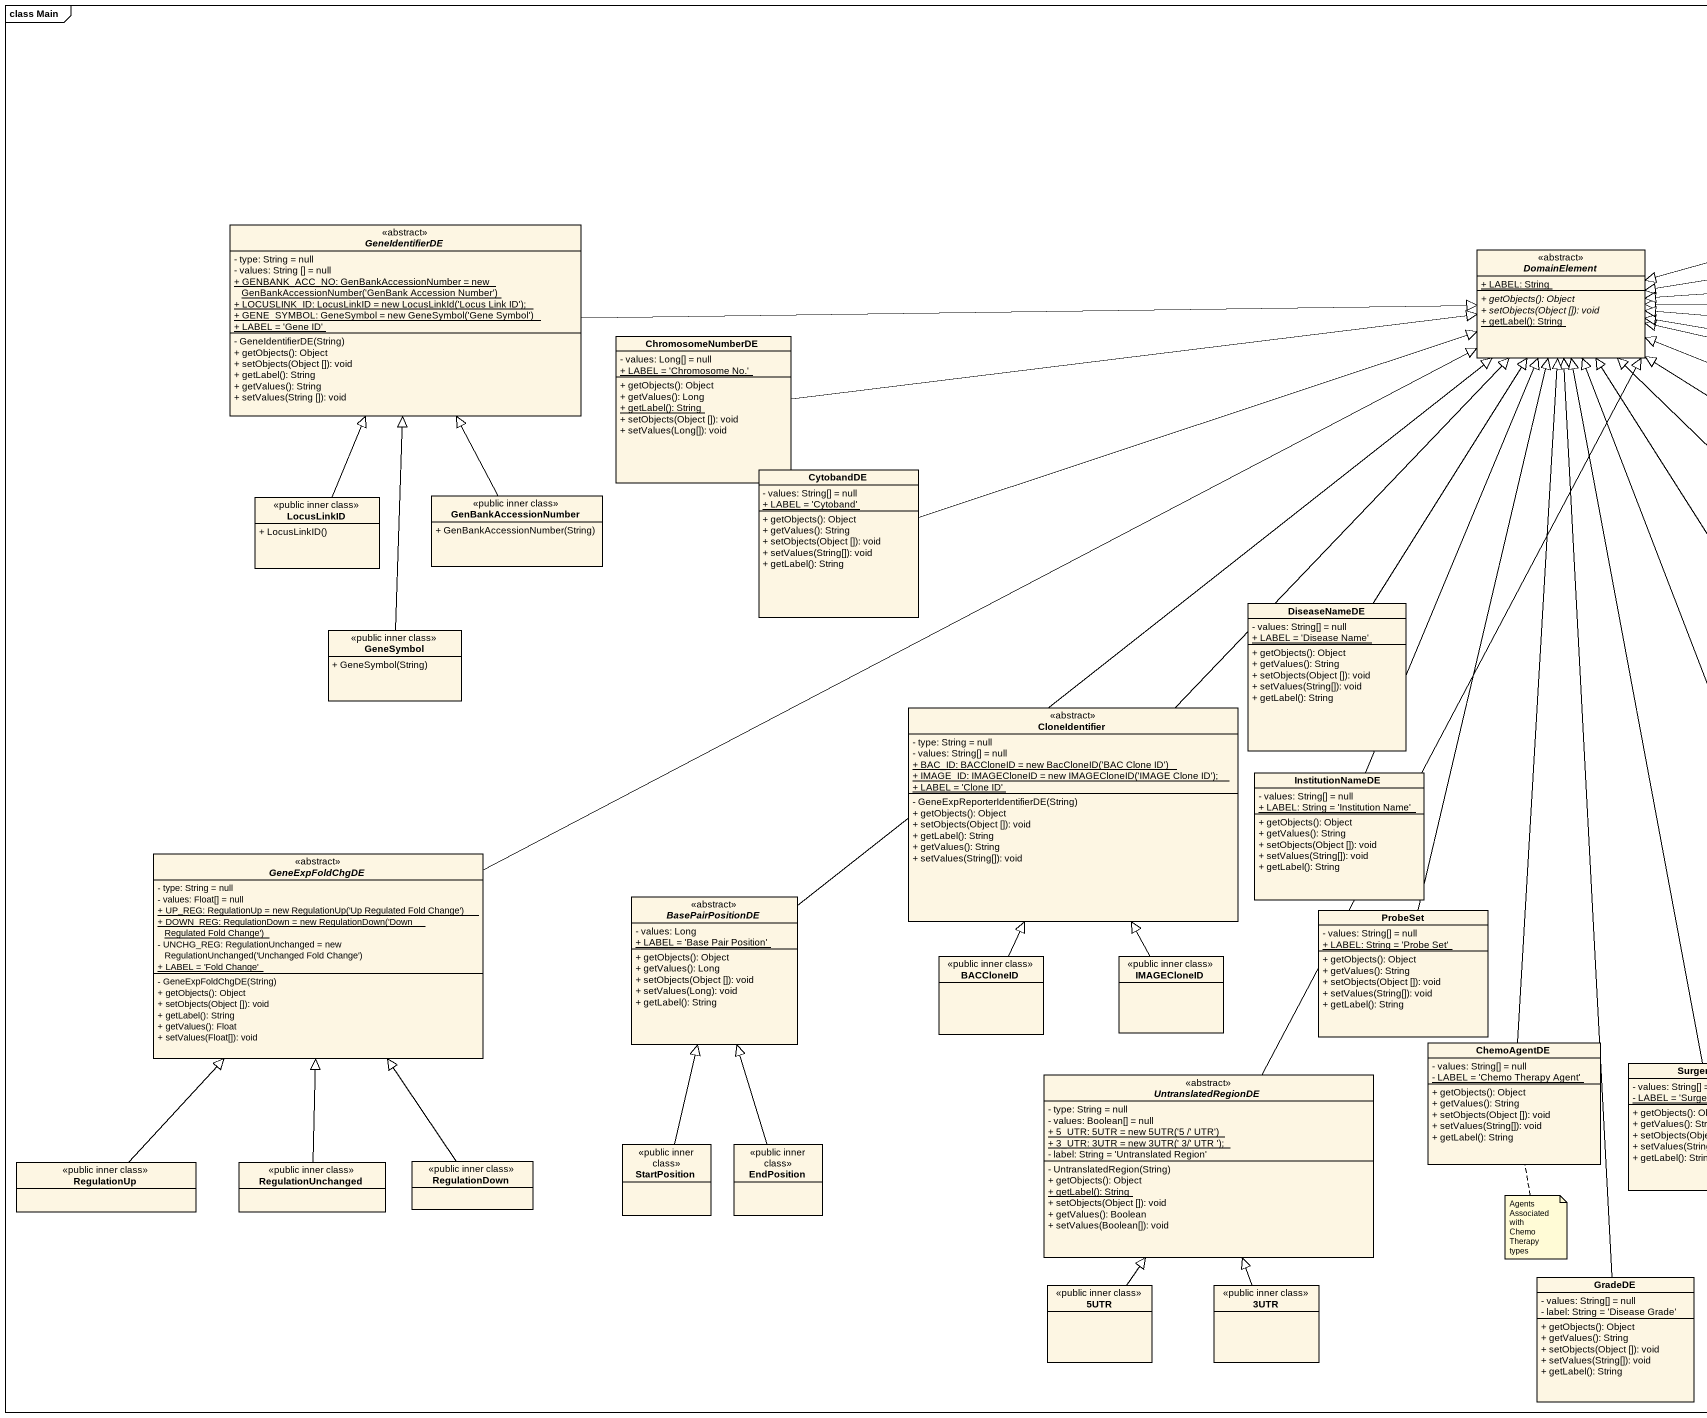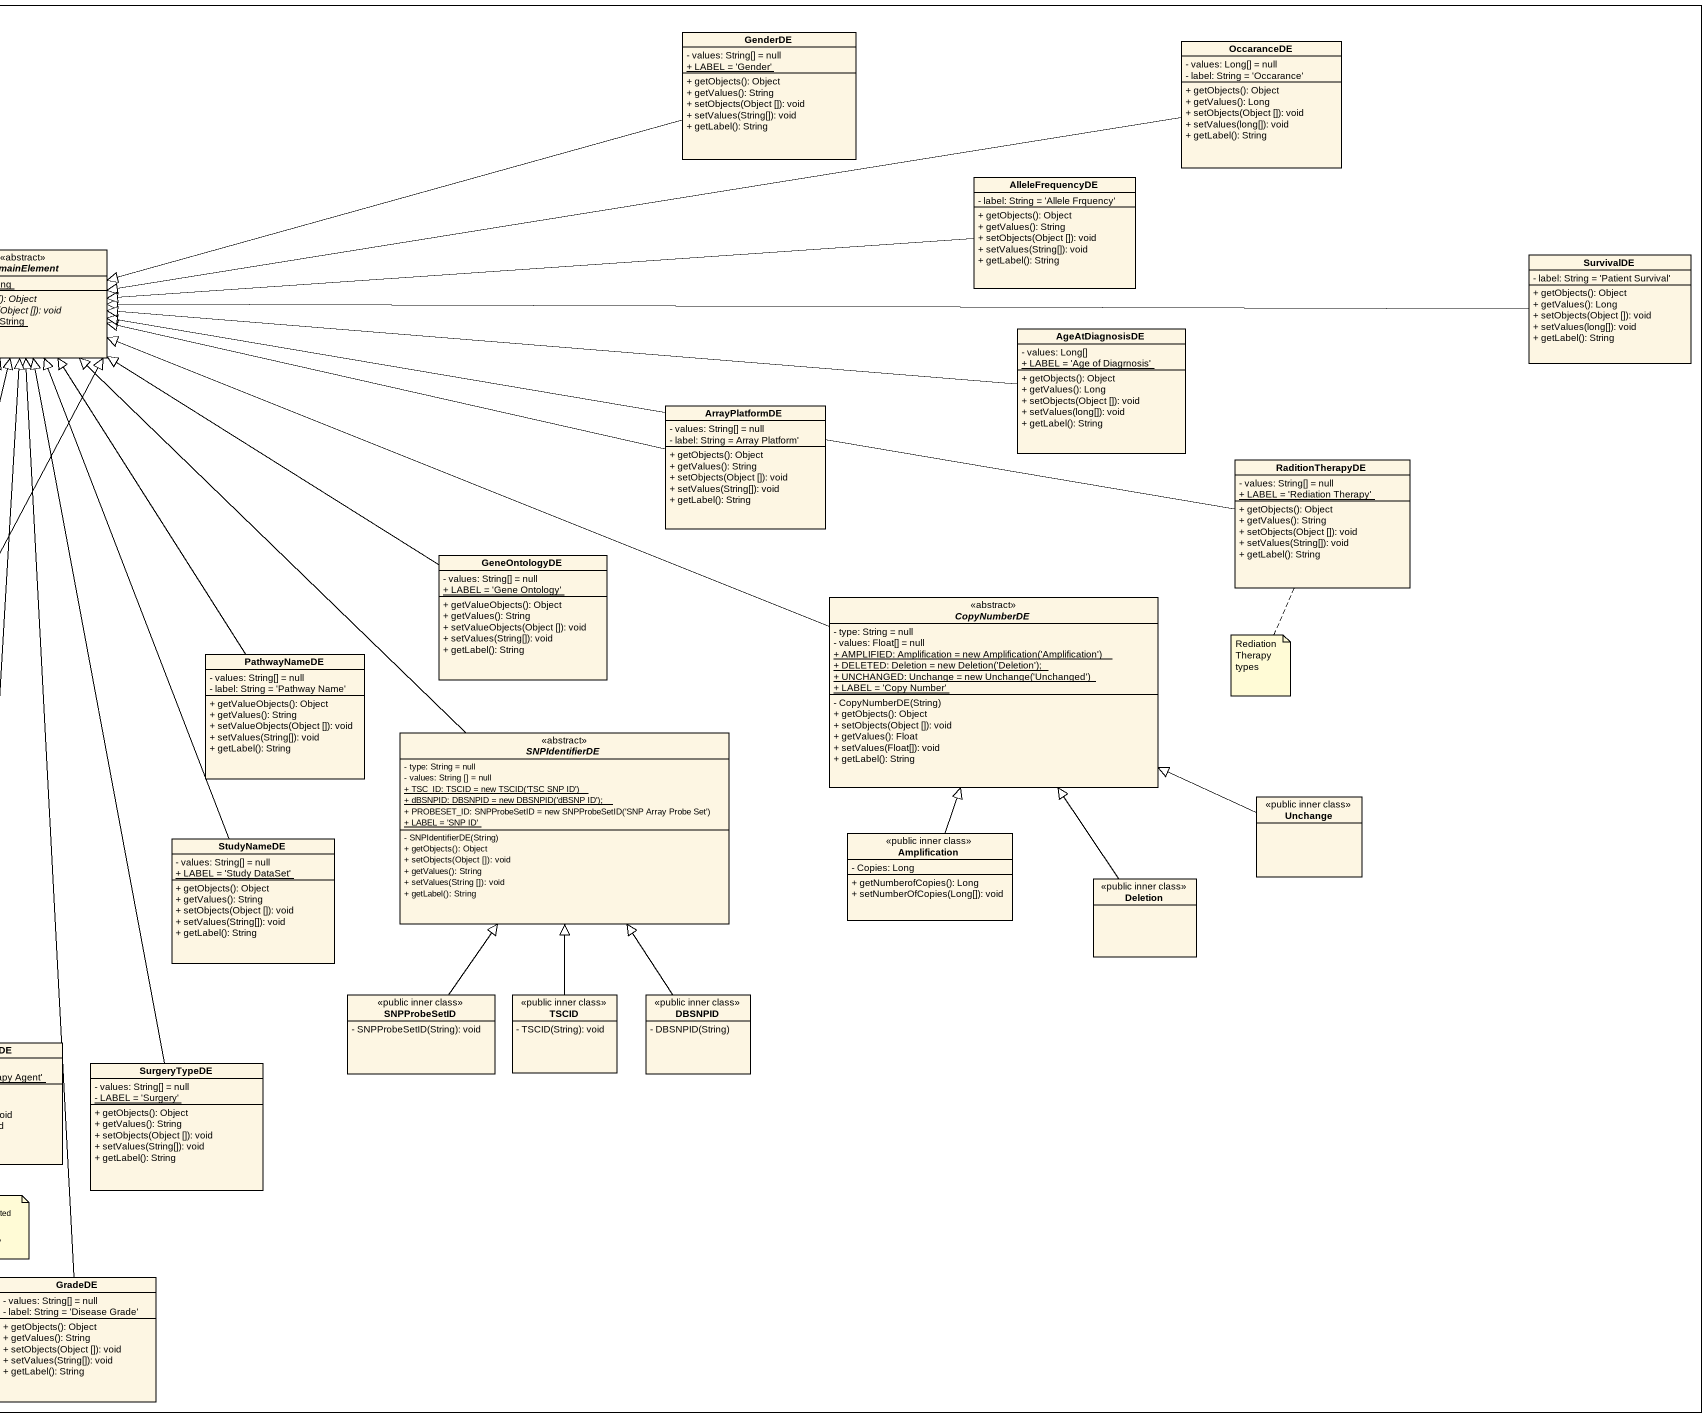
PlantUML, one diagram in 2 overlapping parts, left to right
@startuml
mainframe class Main
hide circle
hide empty members
skinparam classAttributeIconSize 0
class GenderDE {
  - values: String[] = null
  {static} + LABEL = 'Gender'
  + getObjects(): Object
  + getValues(): String
  + setObjects(Object []): void
  + setValues(String[]): void
  + getLabel(): String
}
class OccaranceDE {
  - values: Long[] = null
  - label: String = 'Occarance'
  + getObjects(): Object
  + getValues(): Long
  + setObjects(Object []): void
  + setValues(long[]): void
  + getLabel(): String
}
class AlleleFrequencyDE {
  - label: String = 'Allele Frquency'
  + getObjects(): Object
  + getValues(): String
  + setObjects(Object []): void
  + setValues(String[]): void
  + getLabel(): String
}
abstract class GeneIdentifierDE <<abstract>> {
  - type: String = null
  - values: String [] = null
  {static} {field} + GENBANK_ACC_NO: GenBankAccessionNumber = new GenBankAccessionNumber('GenBank Accession Number')
  {static} {field} + LOCUSLINK_ID: LocusLinkID = new LocusLinkId('Locus Link ID');
  {static} {field} + GENE_SYMBOL: GeneSymbol = new GeneSymbol('Gene Symbol')
  {static} + LABEL = 'Gene ID'
  - GeneIdentifierDE(String)
  + getObjects(): Object
  + setObjects(Object []): void
  + getLabel(): String
  + getValues(): String
  + setValues(String []): void
}
abstract class DomainElement <<abstract>> {
  {static} + LABEL: String
  {abstract} + getObjects(): Object
  {abstract} + setObjects(Object []): void
  {static} + getLabel(): String
}
class SurvivalDE {
  - label: String = 'Patient Survival'
  + getObjects(): Object
  + getValues(): Long
  + setObjects(Object []): void
  + setValues(long[]): void
  + getLabel(): String
}
class ChromosomeNumberDE {
  - values: Long[] = null
  {static} + LABEL = 'Chromosome No.'
  + getObjects(): Object
  + getValues(): Long
  {static} + getLabel(): String
  + setObjects(Object []): void
  + setValues(Long[]): void
}
class AgeAtDiagnosisDE {
  - values: Long[]
  {static} + LABEL = 'Age of Diagrnosis'
  + getObjects(): Object
  + getValues(): Long
  + setObjects(Object []): void
  + setValues(long[]): void
  + getLabel(): String
}
class ArrayPlatformDE {
  - values: String[] = null
  - label: String = Array Platform'
  + getObjects(): Object
  + getValues(): String
  + setObjects(Object []): void
  + setValues(String[]): void
  + getLabel(): String
}
class CytobandDE {
  - values: String[] = null
  {static} + LABEL = 'Cytoband'
  + getObjects(): Object
  + getValues(): String
  + setObjects(Object []): void
  + setValues(String[]): void
  + getLabel(): String
}
class RaditionTherapyDE {
  - values: String[] = null
  {static} + LABEL = 'Rediation Therapy'
  + getObjects(): Object
  + getValues(): String
  + setObjects(Object []): void
  + setValues(String[]): void
  + getLabel(): String
}
class LocusLinkID <<public inner class>> {
  + LocusLinkID()
}
class GenBankAccessionNumber <<public inner class>> {
  + GenBankAccessionNumber(String)
}
class GeneOntologyDE {
  - values: String[] = null
  {static} + LABEL = 'Gene Ontology'
  + getValueObjects(): Object
  + getValues(): String
  + setValueObjects(Object []): void
  + setValues(String[]): void
  + getLabel(): String
}
class DiseaseNameDE {
  - values: String[] = null
  {static} + LABEL = 'Disease Name'
  + getObjects(): Object
  + getValues(): String
  + setObjects(Object []): void
  + setValues(String[]): void
  + getLabel(): String
}
abstract class CopyNumberDE <<abstract>> {
  - type: String = null
  - values: Float[] = null
  {static} {field} + AMPLIFIED: Amplification = new Amplification('Amplification')
  {static} {field} + DELETED: Deletion = new Deletion('Deletion');
  {static} {field} + UNCHANGED: Unchange = new Unchange('Unchanged')
  {static} + LABEL = 'Copy Number'
  - CopyNumberDE(String)
  + getObjects(): Object
  + setObjects(Object []): void
  + getValues(): Float
  + setValues(Float[]): void
  + getLabel(): String
}
class GeneSymbol <<public inner class>> {
  + GeneSymbol(String)
}
class PathwayNameDE {
  - values: String[] = null
  - label: String = 'Pathway Name'
  + getValueObjects(): Object
  + getValues(): String
  + setValueObjects(Object []): void
  + setValues(String[]): void
  + getLabel(): String
}
class CloneIdentifier <<abstract>> {
  - type: String = null
  - values: String[] = null
  {static} {field} + BAC_ID: BACCloneID = new BacCloneID('BAC Clone ID')
  {static} {field} + IMAGE_ID: IMAGECloneID = new IMAGECloneID('IMAGE Clone ID');
  {static} + LABEL = 'Clone ID'
  - GeneExpReporterIdentifierDE(String)
  + getObjects(): Object
  + setObjects(Object []): void
  + getLabel(): String
  + getValues(): String
  + setValues(String[]): void
}
abstract class SNPIdentifierDE <<abstract>> {
  - type: String = null
  - values: String [] = null
  {static} {field} + TSC_ID: TSCID = new TSCID('TSC SNP ID')
  {static} {field} + dBSNPID: DBSNPID = new DBSNPID('dBSNP ID');
  {field} + PROBESET_ID: SNPProbeSetID = new SNPProbeSetID('SNP Array Probe Set')
  {static} + LABEL = 'SNP ID'
  - SNPIdentifierDE(String)
  + getObjects(): Object
  + setObjects(Object []): void
  + getValues(): String
  + setValues(String []): void
  + getLabel(): String
}
class InstitutionNameDE {
  - values: String[] = null
  {static} + LABEL: String = 'Institution Name'
  + getObjects(): Object
  + getValues(): String
  + setObjects(Object []): void
  + setValues(String[]): void
  + getLabel(): String
}
class Unchange <<public inner class>>
class StudyNameDE {
  - values: String[] = null
  {static} + LABEL = 'Study DataSet'
  + getObjects(): Object
  + getValues(): String
  + setObjects(Object []): void
  + setValues(String[]): void
  + getLabel(): String
}
class Amplification <<public inner class>> {
  - Copies: Long
  + getNumberofCopies(): Long
  + setNumberOfCopies(Long[]): void
}
abstract class GeneExpFoldChgDE <<abstract>> {
  - type: String = null
  - values: Float[] = null
  {static} {field} + UP_REG: RegulationUp = new RegulationUp('Up Regulated Fold Change')
  {static} {field} + DOWN_REG: RegulationDown = new RegulationDown('Down Regulated Fold Change')
  {field} - UNCHG_REG: RegulationUnchanged = new RegulationUnchanged('Unchanged Fold Change')
  {static} + LABEL = 'Fold Change'
  - GeneExpFoldChgDE(String)
  + getObjects(): Object
  + setObjects(Object []): void
  + getLabel(): String
  + getValues(): Float
  + setValues(Float[]): void
}
class Deletion <<public inner class>>
abstract class BasePairPositionDE <<abstract>> {
  - values: Long
  {static} + LABEL = 'Base Pair Position'
  + getObjects(): Object
  + getValues(): Long
  + setObjects(Object []): void
  + setValues(Long): void
  + getLabel(): String
}
class ProbeSet {
  - values: String[] = null
  {static} + LABEL: String = 'Probe Set'
  + getObjects(): Object
  + getValues(): String
  + setObjects(Object []): void
  + setValues(String[]): void
  + getLabel(): String
}
class BACCloneID <<public inner class>>
class IMAGECloneID <<public inner class>>
class SNPProbeSetID <<public inner class>> {
  - SNPProbeSetID(String): void
}
class TSCID <<public inner class>> {
  - TSCID(String): void
}
class DBSNPID <<public inner class>> {
  - DBSNPID(String)
}
class ChemoAgentDE {
  - values: String[] = null
  {static} - LABEL = 'Chemo Therapy Agent'
  + getObjects(): Object
  + getValues(): String
  + setObjects(Object []): void
  + setValues(String[]): void
  + getLabel(): String
}
abstract class UntranslatedRegionDE <<abstract>> {
  - type: String = null
  - values: Boolean[] = null
  {static} {field} + 5_UTR: 5UTR = new 5UTR('5 /' UTR')
  {static} {field} + 3_UTR: 3UTR = new 3UTR(' 3/' UTR ');
  - label: String = 'Untranslated Region'
  - UntranslatedRegion(String)
  + getObjects(): Object
  {static} + getLabel(): String
  + setObjects(Object []): void
  + getValues(): Boolean
  + setValues(Boolean[]): void
}
class SurgeryTypeDE {
  - values: String[] = null
  {static} - LABEL = 'Surgery'
  + getObjects(): Object
  + getValues(): String
  + setObjects(Object []): void
  + setValues(String[]): void
  + getLabel(): String
}
class RegulationUp <<public inner class>>
class RegulationUnchanged <<public inner class>>
class RegulationDown <<public inner class>>
class StartPosition <<public inner class>>
class EndPosition <<public inner class>>
class "5UTR" as c5UTR <<public inner class>>
class "3UTR" as c3UTR <<public inner class>>
class GradeDE {
  - values: String[] = null
  - label: String = 'Disease Grade'
  + getObjects(): Object
  + getValues(): String
  + setObjects(Object []): void
  + setValues(String[]): void
  + getLabel(): String
}
GenderDE -left-|> DomainElement
OccaranceDE -left-|> DomainElement
AlleleFrequencyDE -left-|> DomainElement
GeneIdentifierDE -right-|> DomainElement
SurvivalDE -left-|> DomainElement
ChromosomeNumberDE -right-|> DomainElement
AgeAtDiagnosisDE -left-|> DomainElement
ArrayPlatformDE -left-|> DomainElement
CytobandDE -right-|> DomainElement
RaditionTherapyDE -left-|> DomainElement
LocusLinkID -up-|> GeneIdentifierDE
GenBankAccessionNumber -up-|> GeneIdentifierDE
GeneOntologyDE -up-|> DomainElement
DiseaseNameDE -up-|> DomainElement
CopyNumberDE -left-|> DomainElement
GeneSymbol -up-|> GeneIdentifierDE
PathwayNameDE -up-|> DomainElement
CloneIdentifier -up-|> DomainElement
SNPIdentifierDE -up-|> DomainElement
SNPIdentifierDE -up-|> DomainElement
InstitutionNameDE -up-|> DomainElement
Unchange -left-|> CopyNumberDE
StudyNameDE -up-|> DomainElement
Amplification -up-|> CopyNumberDE
GeneExpFoldChgDE -right-|> DomainElement
Deletion -up-|> CopyNumberDE
BasePairPositionDE -up-|> DomainElement
ProbeSet -up-|> DomainElement
BACCloneID -up-|> CloneIdentifier
IMAGECloneID -up-|> CloneIdentifier
SNPProbeSetID -up-|> SNPIdentifierDE
TSCID -up-|> SNPIdentifierDE
DBSNPID -up-|> SNPIdentifierDE
ChemoAgentDE -up-|> DomainElement
UntranslatedRegionDE -up-|> DomainElement
SurgeryTypeDE -up-|> DomainElement
RegulationUp -up-|> GeneExpFoldChgDE
RegulationUnchanged -up-|> GeneExpFoldChgDE
RegulationDown -up-|> GeneExpFoldChgDE
StartPosition -up-|> BasePairPositionDE
EndPosition -up-|> BasePairPositionDE
c5UTR -up-|> UntranslatedRegionDE
c3UTR -up-|> UntranslatedRegionDE
GradeDE -up-|> DomainElement
note bottom of RaditionTherapyDE : Rediation Therapy types
note bottom of ChemoAgentDE : Agents Associated with ChemoTherapy types
@enduml
